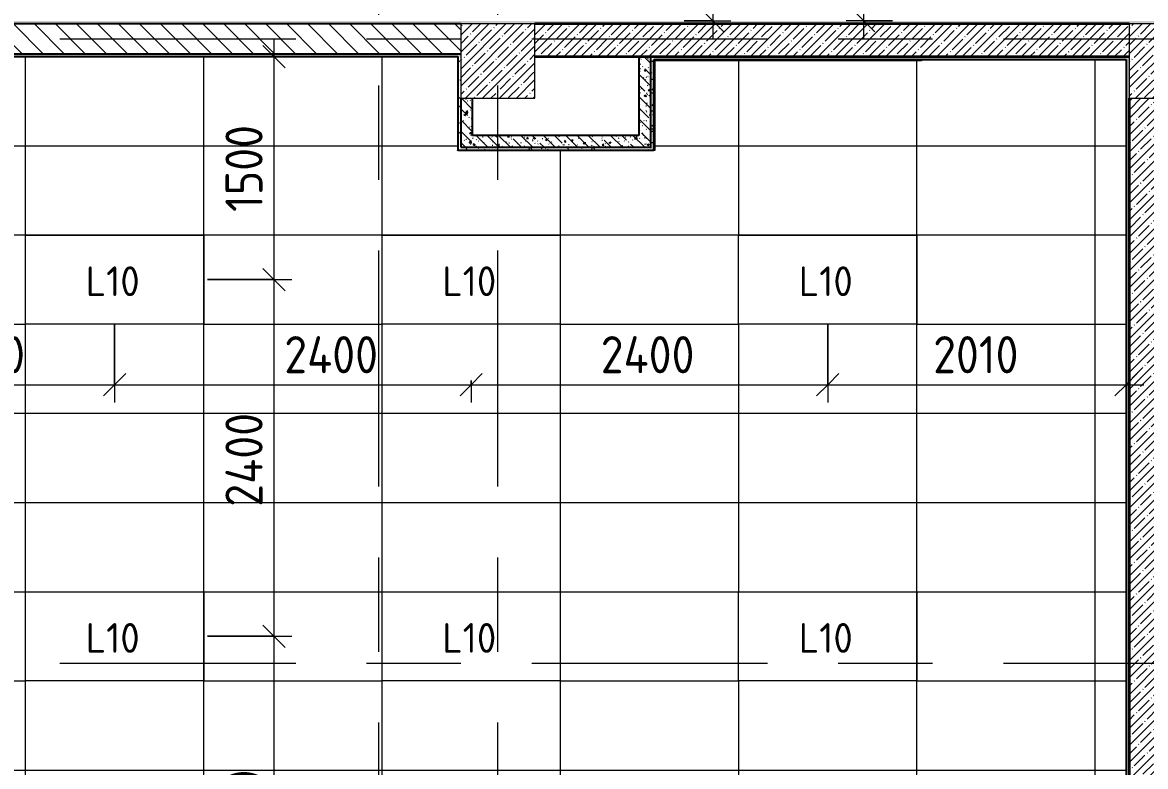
# Model space of a CAD drawing. Header units: millimetres. Extents: x 35802 to 233035, y -8553 to 29000.
# Drawn here: x 39960 to 47520, y 2904 to 7910 of the extents above; entities that cross this region are included whole.
import ezdxf

# ---------------------------------------------------------------- set-up
doc = ezdxf.new("R2010")
doc.units = ezdxf.units.MM
doc.linetypes.add('Осевая', pattern=[3175, 635, -476.25, 1587.5, -476.25])
for name, color, linetype, lineweight in [('A-ANNO-DIMS', 7, 'Continuous', 9), ('A-ANNO-DIMS-100', 7, 'Continuous', 9), ('A-ANNO-NOTE', 7, 'Continuous', 9), ('A-CLNG-PATT', 7, 'Continuous', 9), ('E-LITE-EQPM-IDEN', 7, 'Continuous', 9), ('I-WALL', 7, 'Continuous', 9), ('S-COLS', 7, 'Continuous', 9), ('Оси-2', 7, 'Осевая', 9)]:
    doc.layers.add(name, color=color, linetype=linetype, lineweight=lineweight)
for name, color, linetype, lineweight, true_color in [('A-CLNG-1', 7, 'Continuous', 9, 0xc0c0c0), ('A-WALL-1', 7, 'Continuous', 35, 0x3c3c3c), ('A-WALL-2', 7, 'Continuous', 25, 0x3c3c3c), ('A-WALL-FNSH-2', 7, 'Continuous', 13, 0x3c3c3c)]:
    doc.layers.add(name, color=color, linetype=linetype, lineweight=lineweight, true_color=true_color)
doc.styles.add('GOST Common', font='GOST_Common.ttf', dxfattribs={"height": 200})
doc.styles.add('ISOCPEUR', font='isocpeur.ttf', dxfattribs={"width": 0.9, "height": 250})
doc.dimstyles.new('ISO-2_5_0_9К_БОЛЬШОЙ', dxfattribs={"dimscale": 304.8, "dimtxt": 248.995294, "dimasz": 0.492126, "dimexe": 0.393701, "dimexo": 0.984252, "dimgap": 0, "dimtad": 1, "dimdec": 0, "dimrnd": 10, "dimzin": 0, "dimdsep": 46, "dimtxsty": 'ISOCPEUR', "dimblk1": 'OBLIQUE', "dimblk2": 'OBLIQUE', "dimsah": 1, "dimcen": 0.09, "dimdle": 0.393701, "dimazin": 0, "dimtfac": 1, "dimtdec": 4, "dimtix": 1, "dimtmove": 0, "dimatfit": 3, "dimfxl": 1, "dimtvp": 1, "dimtolj": 1, "dimtzin": 0, "dimarcsym": 2})
doc.dimstyles.new('ISO-2_5_0_9К_БОЛЬШОЙ_1', dxfattribs={"dimscale": 304.8, "dimtxt": 248.995294, "dimasz": 0.492126, "dimexe": 0.393701, "dimexo": 0.984252, "dimgap": 0, "dimtad": 1, "dimdec": 0, "dimrnd": 10, "dimzin": 0, "dimdsep": 46, "dimtxsty": 'ISOCPEUR', "dimblk1": 'OBLIQUE', "dimblk2": 'OBLIQUE', "dimsah": 1, "dimcen": 0.09, "dimdle": 0.393701, "dimazin": 0, "dimtfac": 1, "dimtdec": 4, "dimtix": 1, "dimtmove": 2, "dimatfit": 3, "dimfxl": 1, "dimtvp": 1, "dimtolj": 1, "dimtzin": 0, "dimarcsym": 2})
pattern_1 = [(45, (0, 0), (-57.02463, 57.02463), []), (45, (57.025, 0), (-57.02463, 57.02463), [100.806, -20.161, 3.353, -16.808])]
pattern_2 = [(135, (0, 0), (-75.43415, -75.43415), [106.68, -17.78, 3.556, -17.78]), (135, (0, 75.39), (-75.43415, -75.43415), []), (50, (0, 0), (127.52922, -11.15758), [13.335, -146.685]), (355, (0, 0), (-24.66966, 133.74002), [10.668, -117.348]), (100.451, (10.63, -0.93), (102.85973, 122.58178), [11.333, -124.663]), (46.184, (0, 35.56), (189.75516, -29.43036), [20.002, -220.027]), (96.636, (15.81, 33.1), (166.1822, 173.1996), [17, -186.995]), (351.184, (0, 35.56), (166.1839, 173.1976), [16.002, -176.022]), (21, (17.78, 26.67), (106.13027, -71.58603), [13.335, -146.685]), (326, (17.78, 26.67), (43.26188, 128.93175), [10.668, -117.348]), (71.451, (26.62, 20.7), (149.39198, 57.34505), [11.333, -124.663]), (37.5, (0, 0), (2.16223, 59.188357), [3.353, -112.573, 3.353, -115.773, -117.792]), (37.5, (0, 0), (2.16223, 59.188357), [-235.052, 3.353, -114.44]), (7.5, (0, 0), (46.77386, 70.12615), [3.353, -64.567, 3.353, -109.906, -44.894]), (7.5, (0, 0), (46.77386, 70.12615), [-181.178, 3.353, -41.542]), (327.5, (-39.65, 0), (94.91367, -4.010093), [3.353, -41.097, 3.353, -135.331, -184.023]), (327.5, (-39.65, 0), (94.91367, -4.010093), [-183.134, 3.353, -180.67]), (317.5, (-57.43, 0), (103.69057, 17.79882), [3.353, -54.432, 3.353, -88.748, -130.683]), (317.5, (-57.43, 0), (103.69057, 17.79882), [-149.885, 3.353, -127.33])]
pattern_3 = [(0, (0, 0), (121.92, 30.48), [10.058, -81.382, 10.058, -81.382, -487.68]), (0, (0, 0), (121.92, 30.48), [-182.88, 10.058, -172.822, 10.058, -81.382, -213.36]), (0, (0, 0), (121.92, 30.48), [-457.2, 10.058, -50.902, 10.058, -142.342]), (120, (45.72, 15.24), (-87.356454, 90.345817), [10.058, -81.382, 10.058, -81.382, -487.68]), (120, (45.72, 15.24), (-87.356454, 90.345817), [-182.88, 10.058, -172.822, 10.058, -81.382, -213.36]), (120, (45.72, 15.24), (-87.356454, 90.345817), [-457.2, 10.058, -50.902, 10.058, -142.342]), (240, (60.96, 76.2), (-34.563546, -120.825817), [10.058, -81.382, 10.058, -81.382, -487.68]), (240, (60.96, 76.2), (-34.563546, -120.825817), [-182.88, 10.058, -172.822, 10.058, -81.382, -213.36]), (240, (60.96, 76.2), (-34.563546, -120.825817), [-457.2, 10.058, -50.902, 10.058, -142.342])]

# ---------------------------------------------------------------- blocks, each defined once
blk = doc.blocks.new('BSC_Колонна _Прямоугольная - 500х500-V1-План расстановки осветительного оборудования 1 этажа в осях 12-23')
at = {"layer": 'S-COLS'}
h = blk.add_hatch(dxfattribs=at)
h.set_pattern_fill('FP_3', color=256, style=0, pattern_type=2)
h.set_pattern_definition([(45, (-43160, -7650), (-57.02463, 57.02463), []), (45, (-43102.975, -7650), (-57.02463, 57.02463), [100.806, -20.161, 3.353, -16.808])])
h.paths.add_polyline_path([(-250, -250), (250, -250), (250, 250), (-250, 250)])
for p, q in [((250, 250), (-250, 250)), ((-250, 250), (-250, -250)), ((250, -250), (250, 250)), ((-250, -250), (250, -250))]:
    blk.add_line(p, q, dxfattribs=at)
blk = doc.blocks.new('BSC_Колонна _Прямоугольная - 500х500-V2-План расстановки осветительного оборудования 1 этажа в осях 12-23')
at = {"layer": 'S-COLS'}
h = blk.add_hatch(dxfattribs=at)
h.set_pattern_fill('FP_4', color=256, style=0, pattern_type=2)
h.set_pattern_definition([(45, (-47660, -7650), (-57.02463, 57.02463), []), (45, (-47602.975, -7650), (-57.02463, 57.02463), [100.806, -20.161, 3.353, -16.808])])
h.paths.add_polyline_path([(-250, -250), (250, -250), (250, 250), (-250, 250)])
for p, q in [((250, 250), (-250, 250)), ((-250, 250), (-250, -250)), ((250, -250), (250, 250)), ((-250, -250), (250, -250))]:
    blk.add_line(p, q, dxfattribs=at)
blk = doc.blocks.new('DIMBLOCK191-План расстановки осветительного оборудования 1 этажа в осях 12-23')
at = {"layer": 'A-ANNO-DIMS-100', "lineweight": 20}
for p, q in [((44607.7, 9099.6), (44532.7, 9174.6)), ((44607.7, 9099.6), (44682.7, 9024.6)), ((44607.7, 7920), (44532.7, 7995)), ((44607.7, 7920), (44682.7, 7845))]:
    blk.add_line(p, q, dxfattribs=at)
at = {"layer": 'A-ANNO-DIMS-100'}
for p, q in [((44607.7, 9219.6), (44607.7, 7800)), ((44413.8, 9099.6), (44727.7, 9099.6)), ((44607.7, 9099.6), (44413.8, 9099.6)), ((44413.8, 7920), (44727.7, 7920)), ((44607.7, 7920), (44413.8, 7920))]:
    blk.add_line(p, q, dxfattribs=at)
at = {"layer": 'A-ANNO-DIMS-100', "color": 0, "insert": (44281.1, 8236.8), "char_height": 250, "width": 655.049, "attachment_point": 1, "rotation": 90, "line_spacing_factor": 1.149209, "style": 'ISOCPEUR'}
blk.add_mtext('1180', dxfattribs=at)
blk = doc.blocks.new('_Oblique')
at = {"color": 0, "linetype": 'ByBlock', "lineweight": -2}
blk.add_line((-0.5, -0.5), (0.5, 0.5), dxfattribs=at)
blk = doc.blocks.new('DIMBLOCK192-План расстановки осветительного оборудования 1 этажа в осях 12-23')
at = {"layer": 'A-ANNO-DIMS-100', "lineweight": 20}
for p, q in [((45623.9, 9700.6), (45548.9, 9775.6)), ((45623.9, 9700.6), (45698.9, 9625.6)), ((45623.9, 7921), (45548.9, 7996)), ((45623.9, 7921), (45698.9, 7846))]:
    blk.add_line(p, q, dxfattribs=at)
at = {"layer": 'A-ANNO-DIMS-100'}
for p, q in [((45623.9, 7801), (45623.9, 9820.6)), ((45422.7, 9700.6), (45743.9, 9700.6)), ((45623.9, 9700.6), (45422.7, 9700.6)), ((45817.8, 7921), (45503.9, 7921)), ((45623.9, 7921), (45817.8, 7921))]:
    blk.add_line(p, q, dxfattribs=at)
at = {"layer": 'A-ANNO-DIMS-100', "color": 0, "insert": (45297.3, 8516.3), "char_height": 250, "width": 706.764, "attachment_point": 1, "rotation": 90, "line_spacing_factor": 1.149209, "style": 'ISOCPEUR'}
blk.add_mtext('1780', dxfattribs=at)
blk = doc.blocks.new('DIMBLOCK225-План расстановки осветительного оборудования 1 этажа в осях 12-23')
at = {"layer": 'A-ANNO-DIMS-100'}
for p, q in [((41653.3, 7800), (41653.3, 6179.6)), ((41459.3, 7680), (41773.3, 7680)), ((41653.3, 7680), (41459.3, 7680)), ((41205.5, 6179.6), (41773.3, 6179.6)), ((41653.3, 6179.6), (41205.5, 6179.6))]:
    blk.add_line(p, q, dxfattribs=at)
at = {"layer": 'A-ANNO-DIMS-100', "lineweight": 20}
for p, q in [((41653.3, 7680), (41578.3, 7755)), ((41653.3, 7680), (41728.3, 7605)), ((41653.3, 6179.6), (41578.3, 6254.6)), ((41653.3, 6179.6), (41728.3, 6104.6))]:
    blk.add_line(p, q, dxfattribs=at)
at = {"layer": 'A-ANNO-DIMS-100', "color": 0, "insert": (41326.6, 6635.3), "char_height": 250, "width": 706.764, "attachment_point": 1, "rotation": 90, "line_spacing_factor": 1.149209, "style": 'ISOCPEUR'}
blk.add_mtext('1500', dxfattribs=at)
blk = doc.blocks.new('DIMBLOCK226-План расстановки осветительного оборудования 1 этажа в осях 12-23')
at = {"layer": 'A-ANNO-DIMS-100', "lineweight": 20}
for p, q in [((41653.3, 6179.6), (41578.3, 6254.6)), ((41653.3, 6179.6), (41728.3, 6104.6)), ((41653.3, 3779.6), (41578.3, 3854.6)), ((41653.3, 3779.6), (41728.3, 3704.6))]:
    blk.add_line(p, q, dxfattribs=at)
at = {"layer": 'A-ANNO-DIMS-100'}
for p, q in [((41205.5, 6179.6), (41773.3, 6179.6)), ((41653.3, 6179.6), (41205.5, 6179.6)), ((41653.3, 6179.6), (41653.3, 3779.6)), ((41205.5, 3779.6), (41773.3, 3779.6)), ((41653.3, 3779.6), (41205.5, 3779.6))]:
    blk.add_line(p, q, dxfattribs=at)
at = {"layer": 'A-ANNO-DIMS-100', "color": 0, "insert": (41326.6, 4651.6), "char_height": 250, "width": 787.208, "attachment_point": 1, "rotation": 90, "line_spacing_factor": 1.149209, "style": 'ISOCPEUR'}
blk.add_mtext('2400', dxfattribs=at)
blk = doc.blocks.new('DIMBLOCK227-План расстановки осветительного оборудования 1 этажа в осях 12-23')
at = {"layer": 'A-ANNO-DIMS-100', "lineweight": 20}
for p, q in [((41653.3, 3779.6), (41578.3, 3854.6)), ((41653.3, 3779.6), (41728.3, 3704.6)), ((41653.3, 1379.6), (41578.3, 1454.6)), ((41653.3, 1379.6), (41728.3, 1304.6))]:
    blk.add_line(p, q, dxfattribs=at)
at = {"layer": 'A-ANNO-DIMS-100'}
for p, q in [((41205.5, 3779.6), (41773.3, 3779.6)), ((41653.3, 3779.6), (41205.5, 3779.6)), ((41653.3, 3779.6), (41653.3, 1379.6)), ((41205.5, 1379.6), (41773.3, 1379.6)), ((41653.3, 1379.6), (41205.5, 1379.6))]:
    blk.add_line(p, q, dxfattribs=at)
at = {"layer": 'A-ANNO-DIMS-100', "color": 0, "insert": (41326.6, 2251.6), "char_height": 250, "width": 787.208, "attachment_point": 1, "rotation": 90, "line_spacing_factor": 1.149209, "style": 'ISOCPEUR'}
blk.add_mtext('2400', dxfattribs=at)
blk = doc.blocks.new('DIMBLOCK229-План расстановки осветительного оборудования 1 этажа в осях 12-23')
at = {"layer": 'A-ANNO-DIMS-100'}
for p, q in [((40580.6, 5885.5), (40580.6, 5352.9)), ((40580.6, 5472.9), (40580.6, 5885.5)), ((38781, 5279), (38781, 5592.9)), ((38661, 5472.9), (40580.6, 5472.9)), ((38781, 5472.9), (38781, 5279))]:
    blk.add_line(p, q, dxfattribs=at)
at = {"layer": 'A-ANNO-DIMS-100', "lineweight": 20}
for p, q in [((38781, 5472.9), (38856, 5547.9)), ((40580.6, 5472.9), (40655.6, 5547.9)), ((38781, 5472.9), (38706, 5397.9)), ((40580.6, 5472.9), (40505.6, 5397.9))]:
    blk.add_line(p, q, dxfattribs=at)
at = {"layer": 'A-ANNO-DIMS-100', "color": 0, "insert": (39386.3, 5799.6), "char_height": 250, "width": 706.764, "attachment_point": 1, "line_spacing_factor": 1.149209, "style": 'ISOCPEUR'}
blk.add_mtext('1800', dxfattribs=at)
blk = doc.blocks.new('DIMBLOCK230-План расстановки осветительного оборудования 1 этажа в осях 12-23')
at = {"layer": 'A-ANNO-DIMS-100'}
for p, q in [((40580.6, 5885.5), (40580.6, 5352.9)), ((40580.6, 5472.9), (40580.6, 5885.5)), ((40580.6, 5472.9), (42980.6, 5472.9)), ((42980.6, 5501.3), (42980.6, 5352.9)), ((42980.6, 5472.9), (42980.6, 5501.3))]:
    blk.add_line(p, q, dxfattribs=at)
at = {"layer": 'A-ANNO-DIMS-100', "lineweight": 20}
for p, q in [((40580.6, 5472.9), (40655.6, 5547.9)), ((42980.6, 5472.9), (43055.6, 5547.9)), ((40580.6, 5472.9), (40505.6, 5397.9)), ((42980.6, 5472.9), (42905.6, 5397.9))]:
    blk.add_line(p, q, dxfattribs=at)
at = {"layer": 'A-ANNO-DIMS-100', "color": 0, "insert": (41722.4, 5799.6), "char_height": 250, "width": 787.208, "attachment_point": 1, "line_spacing_factor": 1.149209, "style": 'ISOCPEUR'}
blk.add_mtext('2400', dxfattribs=at)
blk = doc.blocks.new('DIMBLOCK231-План расстановки осветительного оборудования 1 этажа в осях 12-23')
at = {"layer": 'A-ANNO-DIMS-100'}
for p, q in [((45380.6, 5885.5), (45380.6, 5352.9)), ((45380.6, 5472.9), (45380.6, 5885.5)), ((42980.6, 5501.3), (42980.6, 5352.9)), ((42980.6, 5472.9), (42980.6, 5501.3)), ((42980.6, 5472.9), (45380.6, 5472.9))]:
    blk.add_line(p, q, dxfattribs=at)
at = {"layer": 'A-ANNO-DIMS-100', "lineweight": 20}
for p, q in [((42980.6, 5472.9), (43055.6, 5547.9)), ((45380.6, 5472.9), (45455.6, 5547.9)), ((42980.6, 5472.9), (42905.6, 5397.9)), ((45380.6, 5472.9), (45305.6, 5397.9))]:
    blk.add_line(p, q, dxfattribs=at)
at = {"layer": 'A-ANNO-DIMS-100', "color": 0, "insert": (43852.6, 5799.6), "char_height": 250, "width": 787.208, "attachment_point": 1, "line_spacing_factor": 1.149209, "style": 'ISOCPEUR'}
blk.add_mtext('2400', dxfattribs=at)
blk = doc.blocks.new('DIMBLOCK232-План расстановки осветительного оборудования 1 этажа в осях 12-23')
at = {"layer": 'A-ANNO-DIMS-100'}
for p, q in [((45380.6, 5885.5), (45380.6, 5352.9)), ((45380.6, 5472.9), (45380.6, 5885.5)), ((47389, 5279), (47389, 5592.9)), ((45380.6, 5472.9), (47509, 5472.9)), ((47389, 5472.9), (47389, 5279))]:
    blk.add_line(p, q, dxfattribs=at)
at = {"layer": 'A-ANNO-DIMS-100', "lineweight": 20}
for p, q in [((45380.6, 5472.9), (45455.6, 5547.9)), ((47389, 5472.9), (47464, 5547.9)), ((45380.6, 5472.9), (45305.6, 5397.9)), ((47389, 5472.9), (47314, 5397.9))]:
    blk.add_line(p, q, dxfattribs=at)
at = {"layer": 'A-ANNO-DIMS-100', "color": 0, "insert": (46090.3, 5799.6), "char_height": 250, "width": 706.764, "attachment_point": 1, "line_spacing_factor": 1.149209, "style": 'ISOCPEUR'}
blk.add_mtext('2010', dxfattribs=at)

msp = doc.modelspace()

# ---------------------------------------------------------------- hatches: boundary and pattern name
at = {"layer": 'A-CLNG-PATT'}
h = msp.add_hatch(dxfattribs=at)
h.set_pattern_fill('FP_75', color=256, style=0, pattern_type=2)
h.set_pattern_definition([(180, (39981, 8879.5), (-7e-14, -600), []), (270, (39981, 8879.5), (1200, 7e-14), [])])
h.paths.add_polyline_path([(47389, 501), (47389, 7659), (44211, 7659), (44211, 7049), (42889, 7049), (42889, 7679), (39061, 7679), (39061, 7379), (38781, 7379), (38781, 800), (39060, 800), (39060, 501), (46988.9, 501)])
h.paths.add_polyline_path([(44780.5, 1079.8), (44780.5, 1679.8), (45980.5, 1679.8), (45980.5, 1079.8)])
h.paths.add_polyline_path([(42380.5, 1079.8), (42380.5, 1679.8), (43580.5, 1679.8), (43580.5, 1079.8)])
h.paths.add_polyline_path([(39980.5, 1079.8), (39980.5, 1679.8), (41180.5, 1679.8), (41180.5, 1079.8)])
h.paths.add_polyline_path([(45980.5, 3479.8), (44780.5, 3479.8), (44780.5, 4079.8), (45980.5, 4079.8)])
h.paths.add_polyline_path([(43580.5, 3479.8), (42380.5, 3479.8), (42380.5, 4079.8), (43580.5, 4079.8)])
h.paths.add_polyline_path([(39980.5, 3479.8), (39980.5, 4079.8), (41180.5, 4079.8), (41180.5, 3479.8)])
h.paths.add_polyline_path([(45980.5, 5879.8), (44780.5, 5879.8), (44780.5, 6479.8), (45980.5, 6479.8)])
h.paths.add_polyline_path([(42380.5, 5879.8), (42380.5, 6479.8), (43580.5, 6479.8), (43580.5, 5879.8)])
h.paths.add_polyline_path([(39980.5, 5879.8), (39980.5, 6479.8), (41180.5, 6479.8), (41180.5, 5879.8)])
at = {"layer": 'I-WALL'}
h = msp.add_hatch(dxfattribs=at)
h.set_pattern_fill('FP_67', color=256, style=0, pattern_type=2)
h.set_pattern_definition(pattern_3)
h.paths.add_polyline_path([(75283.4, 7900), (75460, 7900), (75459, 7920), (38760, 7920), (38760, 7900), (74557.9, 7900)])
h = msp.add_hatch(dxfattribs=at)
h.set_pattern_fill('FP_20', color=256, style=0, pattern_type=2)
h.set_pattern_definition([(135, (0, 0), (-70.71068, -70.71068), [])])
h.paths.add_polyline_path([(42910, 7700), (42910, 7900), (39040, 7900), (39040, 7700), (41185, 7700)])
h = msp.add_hatch(dxfattribs=at)
h.set_pattern_fill('FP_1', color=256, style=0, pattern_type=2)
h.set_pattern_definition(pattern_1)
h.paths.add_polyline_path([(47410, 7680), (47410, 7900), (43410, 7900), (43410, 7680), (46988.9, 7680)])
h = msp.add_hatch(dxfattribs=at)
h.set_pattern_fill('FP_67', color=256, style=0, pattern_type=2)
h.set_pattern_definition(pattern_3)
h.paths.add_polyline_path([(42910, 7680), (42910, 7700), (39060, 7700), (39060, 7680), (42890, 7680)])
h = msp.add_hatch(dxfattribs=at)
h.set_pattern_fill('FP_67', color=256, style=0, pattern_type=2)
h.set_pattern_definition(pattern_3)
h.paths.add_polyline_path([(42910, 7050), (42910, 7680), (42890, 7680), (42890, 7050)])
h = msp.add_hatch(dxfattribs=at)
h.set_pattern_fill('FP_21', color=256, style=0, pattern_type=2)
h.set_pattern_definition(pattern_2)
h.paths.add_polyline_path([(44190, 7150), (44190, 7680), (44110, 7680), (44110, 7150)])
h = msp.add_hatch(dxfattribs=at)
h.set_pattern_fill('FP_67', color=256, style=0, pattern_type=2)
h.set_pattern_definition(pattern_3)
h.paths.add_polyline_path([(44210, 7070), (44210, 7680), (44190, 7680), (44190, 7070)])
h = msp.add_hatch(dxfattribs=at)
h.set_pattern_fill('FP_67', color=256, style=0, pattern_type=2)
h.set_pattern_definition(pattern_3)
h.paths.add_polyline_path([(47390, 7660), (47410, 7660), (47410, 7680), (44210, 7680), (44210, 7660), (46988.9, 7660)])
h = msp.add_hatch(dxfattribs=at)
h.set_pattern_fill('FP_67', color=256, style=0, pattern_type=2)
h.set_pattern_definition(pattern_3)
h.paths.add_polyline_path([(47410, 130), (47410, 7660), (47390, 7660), (47390, 130)])
h = msp.add_hatch(dxfattribs=at)
h.set_pattern_fill('FP_21', color=256, style=0, pattern_type=2)
h.set_pattern_definition(pattern_2)
h.paths.add_polyline_path([(42990, 7070), (42990, 7400), (42910, 7400), (42910, 7070)])
h = msp.add_hatch(dxfattribs=at)
h.set_pattern_fill('FP_1', color=256, style=0, pattern_type=2)
h.set_pattern_definition(pattern_1)
h.paths.add_polyline_path([(47410, 400), (47630, 400), (47630, 7400), (47410, 7400), (47410, 713.5)])
h = msp.add_hatch(dxfattribs=at)
h.set_pattern_fill('FP_21', color=256, style=0, pattern_type=2)
h.set_pattern_definition(pattern_2)
h.paths.add_polyline_path([(44086.9, 7070), (44190, 7070), (44190, 7150), (42990, 7150), (42990, 7070)])
h = msp.add_hatch(dxfattribs=at)
h.set_pattern_fill('FP_67', color=256, style=0, pattern_type=2)
h.set_pattern_definition(pattern_3)
h.paths.add_polyline_path([(42910, 7050), (44210, 7050), (44210, 7070), (42910, 7070)])

# ---------------------------------------------------------------- linework, layer by layer
at = {"layer": 'A-ANNO-NOTE'}
for p, q in [((39980.6, 5879.6), (39980.6, 6479.6)), ((39980.6, 6479.6), (41180.6, 6479.6)), ((41180.6, 6479.6), (41180.6, 5879.6)), ((42380.6, 5879.6), (42380.6, 6479.6)), ((42380.6, 6479.6), (43580.6, 6479.6)), ((43580.6, 6479.6), (43580.6, 5879.6)), ((44780.6, 5879.6), (44780.6, 6479.6)), ((44780.6, 6479.6), (45980.6, 6479.6)), ((45980.6, 6479.6), (45980.6, 5879.6)), ((41180.6, 5879.6), (39980.6, 5879.6)), ((43580.6, 5879.6), (42380.6, 5879.6)), ((45980.6, 5879.6), (44780.6, 5879.6)), ((39980.6, 3479.6), (39980.6, 4079.6)), ((39980.6, 4079.6), (41180.6, 4079.6)), ((41180.6, 4079.6), (41180.6, 3479.6)), ((42380.6, 3479.6), (42380.6, 4079.6)), ((42380.6, 4079.6), (43580.6, 4079.6)), ((43580.6, 4079.6), (43580.6, 3479.6)), ((44780.6, 3479.6), (44780.6, 4079.6)), ((44780.6, 4079.6), (45980.6, 4079.6)), ((45980.6, 4079.6), (45980.6, 3479.6)), ((41180.6, 3479.6), (39980.6, 3479.6)), ((43580.6, 3479.6), (42380.6, 3479.6)), ((45980.6, 3479.6), (44780.6, 3479.6))]:
    msp.add_line(p, q, dxfattribs=at)
at = {"layer": 'A-CLNG-1'}
for p, q in [((47389, 7659), (44211, 7659)), ((47389, 501), (47389, 7659)), ((42889, 7049), (42889, 7050)), ((39980.5, 5879.8), (39980.5, 6479.8)), ((39980.5, 6479.8), (41180.5, 6479.8)), ((41180.5, 6479.8), (41180.5, 5879.8)), ((42380.5, 5879.8), (42380.5, 6479.8)), ((42380.5, 6479.8), (43580.5, 6479.8)), ((43580.5, 6479.8), (43580.5, 5879.8)), ((44780.5, 5879.8), (44780.5, 6479.8)), ((44780.5, 6479.8), (45980.5, 6479.8)), ((45980.5, 6479.8), (45980.5, 5879.8)), ((41180.5, 5879.8), (39980.5, 5879.8)), ((43580.5, 5879.8), (42380.5, 5879.8)), ((45980.5, 5879.8), (44780.5, 5879.8)), ((39980.5, 3479.8), (39980.5, 4079.8)), ((39980.5, 4079.8), (41180.5, 4079.8)), ((41180.5, 4079.8), (41180.5, 3479.8)), ((42380.5, 3479.8), (42380.5, 4079.8)), ((42380.5, 4079.8), (43580.5, 4079.8)), ((43580.5, 4079.8), (43580.5, 3479.8)), ((44780.5, 3479.8), (44780.5, 4079.8)), ((44780.5, 4079.8), (45980.5, 4079.8)), ((45980.5, 4079.8), (45980.5, 3479.8)), ((41180.5, 3479.8), (39980.5, 3479.8)), ((43580.5, 3479.8), (42380.5, 3479.8)), ((45980.5, 3479.8), (44780.5, 3479.8))]:
    msp.add_line(p, q, dxfattribs=at)
at = {"layer": 'A-WALL-1'}
for p, q in [((47410, 7900), (43410, 7900)), ((43410, 7680), (47410, 7680)), ((47410, 7400), (47410, 400))]:
    msp.add_line(p, q, dxfattribs=at)
at = {"layer": 'A-WALL-2'}
for p, q in [((42910, 7900), (39040, 7900)), ((39040, 7700), (42910, 7700)), ((39060, 7680), (42890, 7680)), ((42890, 7680), (42890, 7050)), ((44110, 7680), (44110, 7150)), ((44190, 7070), (44190, 7680)), ((44210, 7050), (44210, 7660)), ((44210, 7660), (47390, 7660)), ((47390, 7660), (47390, 130)), ((42910, 7400), (42910, 7070)), ((42990, 7150), (42990, 7400)), ((44110, 7150), (42990, 7150)), ((42890, 7050), (44210, 7050)), ((42910, 7070), (44190, 7070))]:
    msp.add_line(p, q, dxfattribs=at)
at = {"layer": 'A-WALL-FNSH-2'}
for p, q in [((42889, 7680), (42889, 7050)), ((44211, 7659), (44210, 7659)), ((44211, 7049), (44211, 7659)), ((42889, 7050), (42890, 7050)), ((44210, 7050), (44210, 7049)), ((44210, 7049), (44211, 7049))]:
    msp.add_line(p, q, dxfattribs=at)
at = {"layer": 'I-WALL'}
for p, q in [((42889, 7679), (39061, 7679)), ((44218, 7652), (44218, 7049)), ((46011, 7652), (44218, 7652)), ((44910, 7659), (44910, 7660)), ((46011, 7659), (46011, 7652)), ((46110, 7659), (46110, 7660)), ((44210, 7049), (42889, 7049)), ((44218, 7049), (44211, 7049))]:
    msp.add_line(p, q, dxfattribs=at)
at = {"layer": 'Оси-2'}
for p, q in [((42360, 501), (42360, 24898.1)), ((43160, 501), (43160, 24898.1)), ((39101.6, 7800), (82250, 7800)), ((39101.6, 3600), (82250, 3600))]:
    msp.add_line(p, q, dxfattribs=at)

# ---------------------------------------------------------------- block references
at = {"layer": 'S-COLS'}
for name, p in [('BSC_Колонна _Прямоугольная - 500х500-V1-План расстановки осветительного оборудования 1 этажа в осях 12-23', (43160, 7650)), ('BSC_Колонна _Прямоугольная - 500х500-V2-План расстановки осветительного оборудования 1 этажа в осях 12-23', (47660, 7650))]:
    msp.add_blockref(name, p, dxfattribs=at)

# ---------------------------------------------------------------- texts
at = {"layer": 'E-LITE-EQPM-IDEN', "char_height": 200, "width": 472.996, "attachment_point": 1, "style": 'GOST Common'}
for insert in [(40386, 6268.9), (42786, 6268.9), (45186, 6268.9), (40386, 3868.9), (42786, 3868.9), (45186, 3868.9)]:
    msp.add_mtext('L10', dxfattribs=dict(at, insert=insert))

# ---------------------------------------------------------------- dimensions: what is measured, and where the dimension line sits
at = {"layer": 'A-ANNO-DIMS'}
for base, p1, p2, override, picture, middle in [((45623.9, 9700.6), (45517.8, 7921), (45122.7, 9700.6), {"dimpost": '<>', "dimfxl": 1822.893993}, 'DIMBLOCK192-План расстановки осветительного оборудования 1 этажа в осях 12-23', (45498.9, 8810.8)), ((44607.7, 7920), (44713.8, 9099.6), (44713.8, 7920), {"dimpost": '<>', "dimfxl": 1179.558984}, 'DIMBLOCK191-План расстановки осветительного оборудования 1 этажа в осях 12-23', (44482.7, 8509.8)), ((41653.3, 6179.6), (41759.3, 7680), (40905.5, 6179.6), {"dimpost": '<>', "dimfxl": 1726.306113}, 'DIMBLOCK225-План расстановки осветительного оборудования 1 этажа в осях 12-23', (41528.3, 6929.8)), ((41653.3, 3779.6), (40905.5, 6179.6), (40905.5, 3779.6), {"dimpost": '<>', "dimfxl": 2400}, 'DIMBLOCK226-План расстановки осветительного оборудования 1 этажа в осях 12-23', (41528.3, 4979.6)), ((41653.3, 1379.6), (40905.5, 3779.6), (40905.5, 1379.6), {"dimpost": '<>', "dimfxl": 2400}, 'DIMBLOCK227-План расстановки осветительного оборудования 1 этажа в осях 12-23', (41528.3, 2579.6))]:
    dim = msp.add_linear_dim(base=base, p1=p1, p2=p2, angle=90, dimstyle='ISO-2_5_0_9К_БОЛЬШОЙ', override=override, dxfattribs=at)
    dim.commit()
    dim.dimension.update_dxf_attribs({"geometry": picture, "text_midpoint": middle})
for base, p1, p2, override, picture, middle in [((40580.6, 5472.9), (38781, 5579), (40580.6, 6185.5), {"dimpost": '<>', "dimfxl": 1899.027224}, 'DIMBLOCK229-План расстановки осветительного оборудования 1 этажа в осях 12-23', (39680.8, 5597.9)), ((45380.6, 5472.9), (42980.6, 5801.3), (45380.6, 6185.5), {"dimpost": '<>', "dimfxl": 2430.55983}, 'DIMBLOCK231-План расстановки осветительного оборудования 1 этажа в осях 12-23', (44180.6, 5597.9)), ((47389, 5472.9), (45380.6, 6185.5), (47389, 5579), {"dimpost": '<>', "dimfxl": 2098.017989}, 'DIMBLOCK232-План расстановки осветительного оборудования 1 этажа в осях 12-23', (46384.8, 5597.9))]:
    dim = msp.add_linear_dim(base=base, p1=p1, p2=p2, dimstyle='ISO-2_5_0_9К_БОЛЬШОЙ', override=override, dxfattribs=at)
    dim.commit()
    dim.dimension.update_dxf_attribs({"geometry": picture, "text_midpoint": middle})
dim = msp.add_linear_dim(base=(42980.6, 5472.9), p1=(40580.6, 6185.5), p2=(42980.6, 5801.3), dimstyle='ISO-2_5_0_9К_БОЛЬШОЙ_1', override={"dimpost": '<>', "dimfxl": 2430.55983}, dxfattribs=at)
dim.commit()
dim.dimension.update_dxf_attribs({"geometry": 'DIMBLOCK230-План расстановки осветительного оборудования 1 этажа в осях 12-23', "text_midpoint": (42116, 5632.9), "dimtype": 160})

doc.saveas('drawing.dxf')
